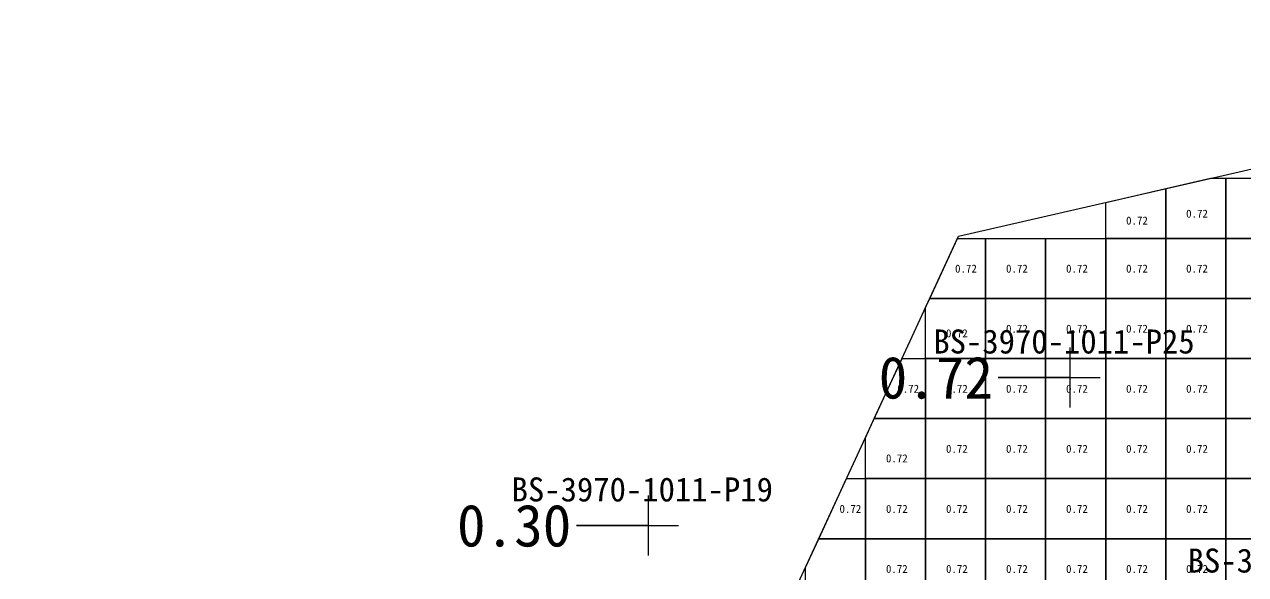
# Model space of a CAD drawing. Header units: metres. Extents: x 469759 to 470079, y 4349683 to 4349873.
# Drawn here: x 469785.36 to 469805.7, y 4349781.91 to 4349791.07 of the extents above; entities that cross this region are included whole.
import ezdxf

# ---------------------------------------------------------------- set-up
doc = ezdxf.new("R2010")
doc.units = ezdxf.units.M
for name, color, linetype in [('0.500-1.000', 4, 'Continuous'), ('点', 7, 'Continuous'), ('爆区方格网', 7, 'Continuous'), ('钻孔', 7, 'Continuous')]:
    doc.layers.add(name, color=color, linetype=linetype)
doc.styles.add('CN_TTF', font='simsunb.ttf')

msp = doc.modelspace()

# ---------------------------------------------------------------- linework, layer by layer
at = {"layer": '0.500-1.000', "color": 4, "lineweight": 30}
msp.add_lwpolyline([(469785.35, 4349777.581), (469787.168, 4349777.603), (469789.824, 4349777.635), (469790.211, 4349777.64), (469796.379, 4349777.714), (469798.047, 4349781.323), (469799.274, 4349783.977), (469800.923, 4349787.546), (469805.596, 4349788.619), (469808.928, 4349789.384), (469812.509, 4349790.206), (469816.28, 4349791.071), (469819.187, 4349790.293), (469824.897, 4349788.765), (469825.787, 4349788.527), (469827.09, 4349788.178), (469827.97, 4349784.755), (469838.199, 4349789.675)], dxfattribs=at)
at = {"layer": '点', "color": 138, "true_color": 0x004c4c}
for p, q in [((469802.782, 4349784.692), (469802.782, 4349785.692)), ((469802.282, 4349785.192), (469803.282, 4349785.192)), ((469795.757, 4349782.229), (469795.757, 4349783.229)), ((469795.257, 4349782.729), (469796.257, 4349782.729))]:
    msp.add_line(p, q, dxfattribs=at)
at = {"layer": '爆区方格网', "color": 4}
for points in [[(469805.373, 4349788.509), (469805.373, 4349787.509), (469804.373, 4349787.509), (469804.373, 4349788.338), (469805.119, 4349788.509), (469805.373, 4349788.509)], [(469805.373, 4349787.509), (469805.373, 4349788.509), (469806.373, 4349788.509), (469806.373, 4349787.509), (469805.373, 4349787.509)], [(469804.373, 4349787.509), (469803.373, 4349787.509), (469803.373, 4349788.109), (469804.373, 4349788.338), (469804.373, 4349787.509)], [(469801.373, 4349787.509), (469801.373, 4349786.509), (469800.444, 4349786.509), (469800.906, 4349787.509), (469801.373, 4349787.509)], [(469801.373, 4349786.509), (469801.373, 4349787.509), (469802.373, 4349787.509), (469802.373, 4349786.509), (469801.373, 4349786.509)], [(469802.373, 4349786.509), (469802.373, 4349787.509), (469803.373, 4349787.509), (469803.373, 4349786.509), (469802.373, 4349786.509)], [(469803.373, 4349786.509), (469803.373, 4349787.509), (469804.373, 4349787.509), (469804.373, 4349786.509), (469803.373, 4349786.509)], [(469804.373, 4349786.509), (469804.373, 4349787.509), (469805.373, 4349787.509), (469805.373, 4349786.509), (469804.373, 4349786.509)], [(469805.373, 4349786.509), (469805.373, 4349787.509), (469806.373, 4349787.509), (469806.373, 4349786.509), (469805.373, 4349786.509)], [(469801.373, 4349786.509), (469801.373, 4349785.509), (469800.373, 4349785.509), (469800.373, 4349786.356), (469800.444, 4349786.509), (469801.373, 4349786.509)], [(469801.373, 4349785.509), (469801.373, 4349786.509), (469802.373, 4349786.509), (469802.373, 4349785.509), (469801.373, 4349785.509)], [(469802.373, 4349785.509), (469802.373, 4349786.509), (469803.373, 4349786.509), (469803.373, 4349785.509), (469802.373, 4349785.509)], [(469803.373, 4349785.509), (469803.373, 4349786.509), (469804.373, 4349786.509), (469804.373, 4349785.509), (469803.373, 4349785.509)], [(469804.373, 4349785.509), (469804.373, 4349786.509), (469805.373, 4349786.509), (469805.373, 4349785.509), (469804.373, 4349785.509)], [(469805.373, 4349785.509), (469805.373, 4349786.509), (469806.373, 4349786.509), (469806.373, 4349785.509), (469805.373, 4349785.509)], [(469800.373, 4349785.509), (469800.373, 4349784.509), (469799.519, 4349784.509), (469799.982, 4349785.509), (469800.373, 4349785.509)], [(469800.373, 4349784.509), (469800.373, 4349785.509), (469801.373, 4349785.509), (469801.373, 4349784.509), (469800.373, 4349784.509)], [(469801.373, 4349784.509), (469801.373, 4349785.509), (469802.373, 4349785.509), (469802.373, 4349784.509), (469801.373, 4349784.509)], [(469802.373, 4349784.509), (469802.373, 4349785.509), (469803.373, 4349785.509), (469803.373, 4349784.509), (469802.373, 4349784.509)], [(469803.373, 4349784.509), (469803.373, 4349785.509), (469804.373, 4349785.509), (469804.373, 4349784.509), (469803.373, 4349784.509)], [(469804.373, 4349784.509), (469804.373, 4349785.509), (469805.373, 4349785.509), (469805.373, 4349784.509), (469804.373, 4349784.509)], [(469805.373, 4349784.509), (469805.373, 4349785.509), (469806.373, 4349785.509), (469806.373, 4349784.509), (469805.373, 4349784.509)], [(469800.373, 4349784.509), (469800.373, 4349783.509), (469799.373, 4349783.509), (469799.373, 4349784.191), (469799.519, 4349784.509), (469800.373, 4349784.509)], [(469800.373, 4349783.509), (469800.373, 4349784.509), (469801.373, 4349784.509), (469801.373, 4349783.509), (469800.373, 4349783.509)], [(469801.373, 4349783.509), (469801.373, 4349784.509), (469802.373, 4349784.509), (469802.373, 4349783.509), (469801.373, 4349783.509)], [(469802.373, 4349783.509), (469802.373, 4349784.509), (469803.373, 4349784.509), (469803.373, 4349783.509), (469802.373, 4349783.509)], [(469803.373, 4349783.509), (469803.373, 4349784.509), (469804.373, 4349784.509), (469804.373, 4349783.509), (469803.373, 4349783.509)], [(469804.373, 4349783.509), (469804.373, 4349784.509), (469805.373, 4349784.509), (469805.373, 4349783.509), (469804.373, 4349783.509)], [(469805.373, 4349783.509), (469805.373, 4349784.509), (469806.373, 4349784.509), (469806.373, 4349783.509), (469805.373, 4349783.509)], [(469799.373, 4349783.509), (469799.373, 4349782.509), (469798.595, 4349782.509), (469799.057, 4349783.509), (469799.373, 4349783.509)], [(469799.373, 4349782.509), (469799.373, 4349783.509), (469800.373, 4349783.509), (469800.373, 4349782.509), (469799.373, 4349782.509)], [(469800.373, 4349782.509), (469800.373, 4349783.509), (469801.373, 4349783.509), (469801.373, 4349782.509), (469800.373, 4349782.509)], [(469801.373, 4349782.509), (469801.373, 4349783.509), (469802.373, 4349783.509), (469802.373, 4349782.509), (469801.373, 4349782.509)], [(469802.373, 4349782.509), (469802.373, 4349783.509), (469803.373, 4349783.509), (469803.373, 4349782.509), (469802.373, 4349782.509)], [(469803.373, 4349782.509), (469803.373, 4349783.509), (469804.373, 4349783.509), (469804.373, 4349782.509), (469803.373, 4349782.509)], [(469804.373, 4349782.509), (469804.373, 4349783.509), (469805.373, 4349783.509), (469805.373, 4349782.509), (469804.373, 4349782.509)], [(469805.373, 4349782.509), (469805.373, 4349783.509), (469806.373, 4349783.509), (469806.373, 4349782.509), (469805.373, 4349782.509)], [(469799.373, 4349782.509), (469799.373, 4349781.509), (469798.373, 4349781.509), (469798.373, 4349782.027), (469798.595, 4349782.509), (469799.373, 4349782.509)], [(469799.373, 4349781.509), (469799.373, 4349782.509), (469800.373, 4349782.509), (469800.373, 4349781.509), (469799.373, 4349781.509)], [(469800.373, 4349781.509), (469800.373, 4349782.509), (469801.373, 4349782.509), (469801.373, 4349781.509), (469800.373, 4349781.509)], [(469801.373, 4349781.509), (469801.373, 4349782.509), (469802.373, 4349782.509), (469802.373, 4349781.509), (469801.373, 4349781.509)], [(469802.373, 4349781.509), (469802.373, 4349782.509), (469803.373, 4349782.509), (469803.373, 4349781.509), (469802.373, 4349781.509)], [(469803.373, 4349781.509), (469803.373, 4349782.509), (469804.373, 4349782.509), (469804.373, 4349781.509), (469803.373, 4349781.509)], [(469804.373, 4349781.509), (469804.373, 4349782.509), (469805.373, 4349782.509), (469805.373, 4349781.509), (469804.373, 4349781.509)], [(469805.373, 4349781.509), (469805.373, 4349782.509), (469806.373, 4349782.509), (469806.373, 4349781.509), (469805.373, 4349781.509)]]:
    msp.add_lwpolyline(points, close=True, dxfattribs=at)
at = {"layer": '钻孔', "color": 4, "lineweight": 35}
msp.add_line((469802.782, 4349785.192), (469801.582, 4349785.192), dxfattribs=at)
at = {"layer": '钻孔', "color": 8, "lineweight": 35}
msp.add_line((469795.757, 4349782.729), (469794.557, 4349782.729), dxfattribs=at)

# ---------------------------------------------------------------- texts
at = {"color": 4, "style": 'CN_TTF'}
for p in [(469803.713, 4349787.739), (469804.713, 4349787.854), (469800.864, 4349786.939), (469801.713, 4349786.939), (469802.713, 4349786.939), (469803.713, 4349786.939), (469804.713, 4349786.939), (469801.713, 4349785.939), (469802.713, 4349785.939), (469803.713, 4349785.939), (469804.713, 4349785.939), (469800.713, 4349785.862), (469799.902, 4349784.939), (469800.713, 4349784.939), (469801.713, 4349784.939), (469802.713, 4349784.939), (469803.713, 4349784.939), (469804.713, 4349784.939), (469800.713, 4349783.939), (469801.713, 4349783.939), (469802.713, 4349783.939), (469803.713, 4349783.939), (469804.713, 4349783.939), (469799.713, 4349783.78), (469798.939, 4349782.939), (469799.713, 4349782.939), (469800.713, 4349782.939), (469801.713, 4349782.939), (469802.713, 4349782.939), (469803.713, 4349782.939), (469804.713, 4349782.939), (469799.713, 4349781.939), (469800.713, 4349781.939), (469801.713, 4349781.939), (469802.713, 4349781.939), (469803.713, 4349781.939), (469804.713, 4349781.939)]:
    msp.add_text('0.72', height=0.1333, dxfattribs=at).set_placement(p)
at = {"layer": '钻孔', "color": 138, "true_color": 0x004c4c, "style": 'CN_TTF'}
for s, p in [('BS-3970-1011-P25', (469800.502, 4349785.592)), ('BS-3970-1011-P19', (469793.477, 4349783.129)), ('BS-3970-1011-P26', (469804.739, 4349781.945))]:
    msp.add_text(s, height=0.4, dxfattribs=at).set_placement(p)
at = {"layer": '钻孔', "color": 4, "style": 'CN_TTF'}
msp.add_text('0.72', height=0.7, dxfattribs=at).set_placement((469799.592, 4349784.842))
at = {"layer": '钻孔', "color": 8, "style": 'CN_TTF'}
msp.add_text('0.30', height=0.7, dxfattribs=at).set_placement((469792.567, 4349782.379))

doc.saveas('drawing.dxf')
